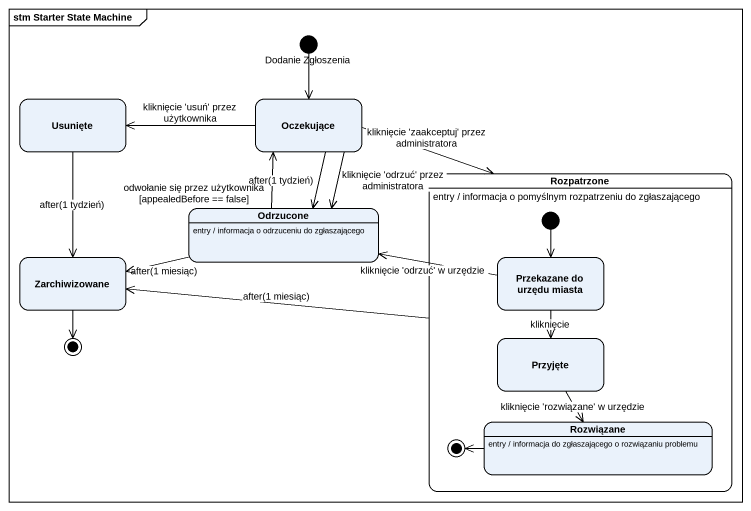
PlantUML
@startuml
mainframe stm Starter State Machine
hide empty description
state "Dodanie Zgłoszenia" as Dodanie_Zgłoszenia <<start>>
state Usunięte
state Oczekujące
state Odrzucone
Odrzucone : entry / informacja o odrzuceniu do zgłaszającego
state Rozpatrzone {
  state "Przekazane do urzędu miasta" as Przekazane_do_urzędu_miasta
  state Przyjęte
  state Rozwiązane
  Rozwiązane : entry / informacja do zgłaszającego o rozwiązaniu problemu
  [*] --> Przekazane_do_urzędu_miasta
  Rozwiązane -left-> [*]
}
Rozpatrzone : entry / informacja o pomyślnym rozpatrzeniu do zgłaszającego
state Zarchiwizowane
Dodanie_Zgłoszenia --> Oczekujące
Usunięte --> Zarchiwizowane : after(1 tydzień)
Oczekujące -left-> Usunięte : kliknięcie 'usuń' przez użytkownika
Oczekujące --> Odrzucone : kliknięcie 'odrzuć' przez administratora
Oczekujące --> Odrzucone : after(1 tydzień)
Oczekujące --> Rozpatrzone : kliknięcie 'zaakceptuj' przez administratora
Odrzucone -up-> Oczekujące : odwołanie się przez użytkownika [appealedBefore == false]
Odrzucone -left-> Zarchiwizowane : after(1 miesiąc)
Rozpatrzone -left-> Zarchiwizowane : after(1 miesiąc)
Przekazane_do_urzędu_miasta -left-> Odrzucone : kliknięcie 'odrzuć' w urzędzie
Przekazane_do_urzędu_miasta --> Przyjęte : kliknięcie
Przyjęte --> Rozwiązane : kliknięcie 'rozwiązane' w urzędzie
Zarchiwizowane --> [*]
@enduml
